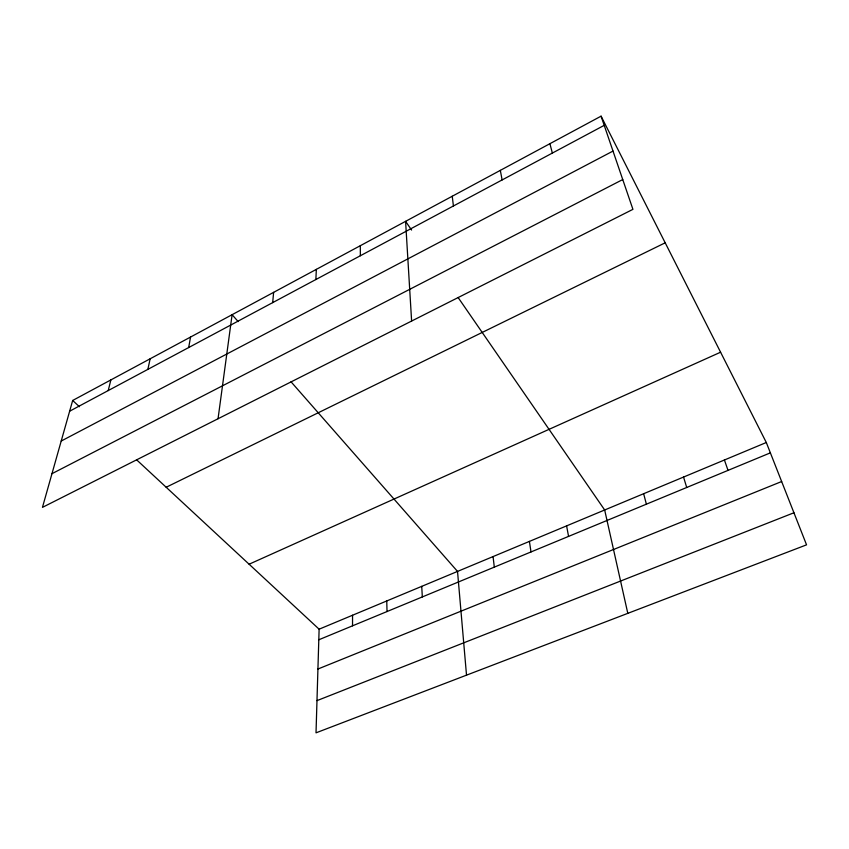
<?xml version="1.0" encoding="UTF-8"?>
<svg xmlns="http://www.w3.org/2000/svg" width="849" height="849" viewBox="0 0 849 849"><rect width="100%" height="100%" fill="white"/><g stroke="black" fill="none" stroke-linecap="round" stroke-linejoin="round"><path stroke-width="1.27" d="M352.526 625.819L352.558 615.228M136.583 459.787L319.118 629.194L316.019 732.836L806.55 544.846L766.307 442.509L601.071 116.164L72.674 400.473L42.45 507.373L632.929 209.342L601.071 116.164M315.87 279.533L316.337 269.377M272.678 302.637L273.622 292.353M218.044 418.748L232.106 314.692L238.166 321.591M188.69 347.549L190.537 337.064M147.875 369.368L150.146 358.798M108.216 390.582L110.869 379.928M69.639 411.203L604.212 125.344M61.202 441.045L613.01 151.069M51.98 473.678L622.741 179.553M166.171 487.252L665.192 242.803M249.107 564.214L720.589 352.208M319.118 629.194L766.307 442.509M318.799 639.785L770.372 452.857M317.929 669.023L781.653 481.532M316.985 700.627L793.932 512.764M72.674 400.473L79.424 406.735M291.048 381.817L457.526 571.409L466.515 675.157M411.585 230.058L405.589 221.345L411.616 321.049M458.099 297.49L604.668 509.984L627.804 613.349M724.42 459.999L728.028 470.388M683.541 477.064L686.714 487.485M643.638 493.725L646.386 504.179M549.908 143.693L552.359 153.075M500.326 170.373L502.12 179.935M566.601 525.881L568.565 536.398M529.405 541.407L531.007 551.946M452.241 196.246L453.419 205.978M493.057 556.583L494.309 567.132M421.73 586.351L422.324 596.932M386.751 600.954L387.027 611.545M360.305 245.711L360.358 255.751"/></g></svg>
